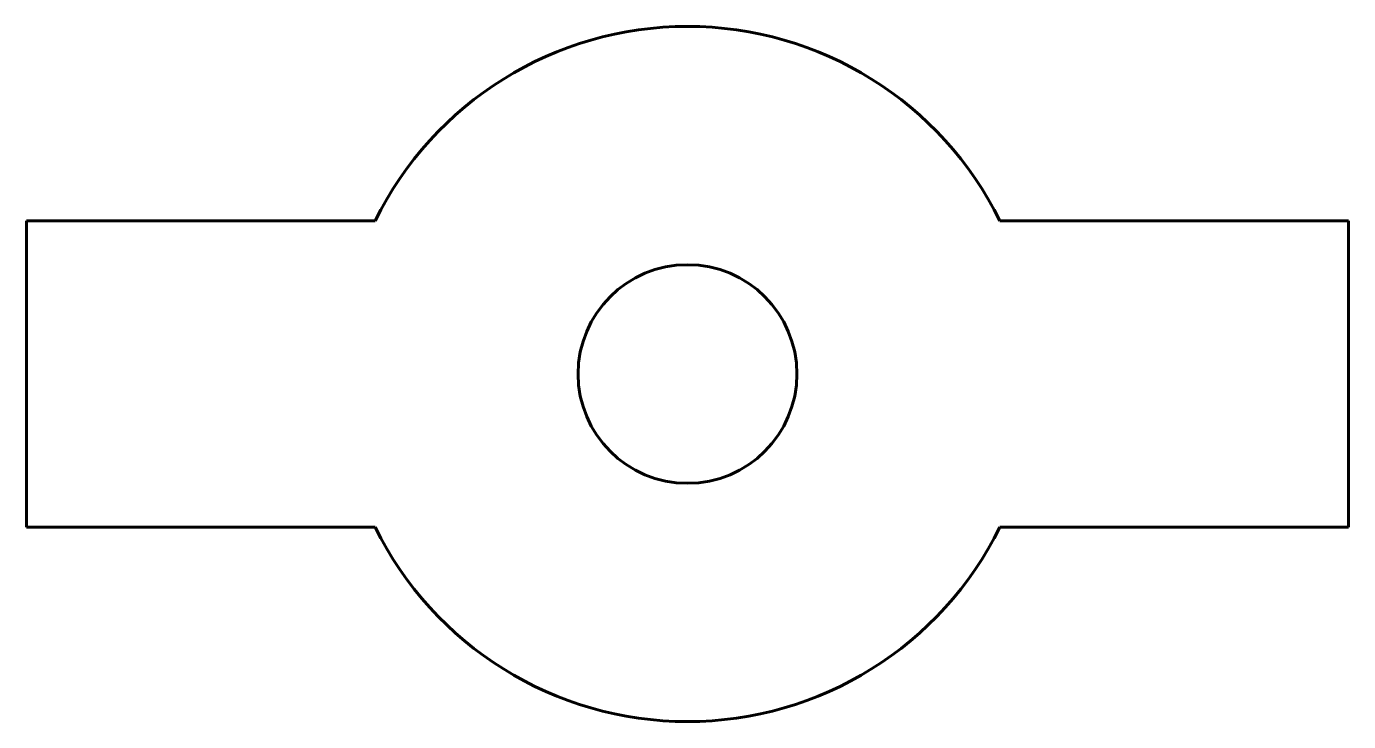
# Model space of a CAD drawing. Header units: millimetres. Extents: x -151 to 151, y -80 to 80.
import ezdxf

# ---------------------------------------------------------------- set-up
doc = ezdxf.new("R2010")
doc.units = ezdxf.units.MM
doc.linetypes.add('K5LT_BASIC', pattern=[0])

msp = doc.modelspace()

# ---------------------------------------------------------------- linework, layer by layer
at = {"color": 150, "linetype": 'K5LT_BASIC', "lineweight": 60, "true_color": 0x0080ff}
for p, q in [((-151.06, 35), (-151.06, -35)), ((-71.38, 35), (-151.06, 35)), ((151.06, 35), (71.38, 35)), ((151.06, -35), (151.06, 35)), ((-151.06, -35), (-71.38, -35)), ((71.38, -35), (151.06, -35))]:
    msp.add_line(p, q, dxfattribs=at)
msp.add_circle((0, 0), 25, dxfattribs=at)
for start, end in [(26.1199, 153.8801), (206.1199, 333.8801)]:
    msp.add_arc((0, 0), 79.5, start, end, dxfattribs=at)

doc.saveas('drawing.dxf')
